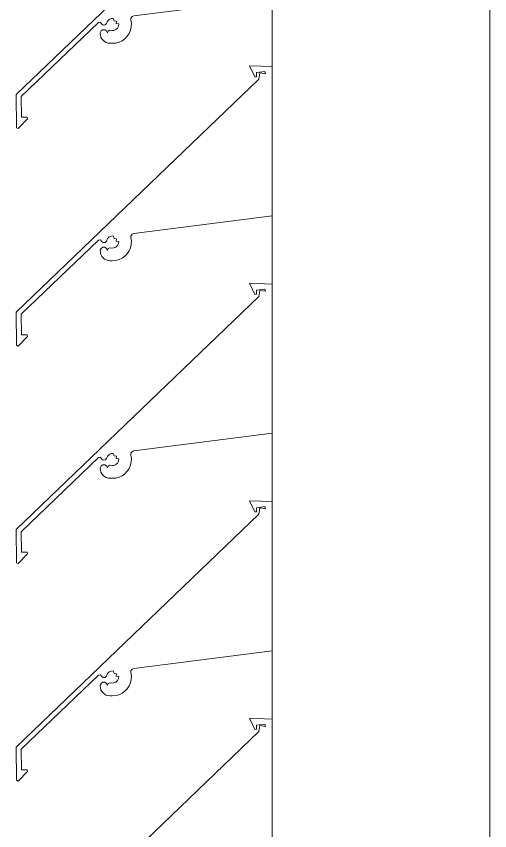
# Model space of a CAD drawing. Header units: millimetres. Extents: x -220592 to 404889, y -217665 to 38245.
# Drawn here: x 7597.922 to 7599.337, y -48115.458 to -48113.024 of the extents above; entities that cross this region are included whole.
import ezdxf

# ---------------------------------------------------------------- set-up
doc = ezdxf.new("R2010")
doc.units = ezdxf.units.MM
doc.linetypes.add('XKITLINE00', pattern=[0])
doc.layers.add('Part', color=7, linetype='Continuous', lineweight=0)

# ---------------------------------------------------------------- blocks, each defined once
blk = doc.blocks.new('*A13546')
at = {"layer": 'Part', "color": 7, "linetype": 'XKITLINE00', "lineweight": 0}
for p, q in [((-138.308652, 92.345149), (-138.308652, 100.525601)), ((-138.958652, 97.040731), (-138.958652, 97.245027)), ((-138.958652, 96.390731), (-138.958652, 96.595027)), ((-138.958652, 95.740731), (-138.958652, 95.945027)), ((-138.958652, 95.090731), (-138.958652, 95.295027))]:
    blk.add_line(p, q, dxfattribs=at)
blk = doc.blocks.new('*A13874')
at = {"layer": 'Part', "color": 7, "linetype": 'XKITLINE00', "lineweight": 0}
for p, q in [((-138.958462, 95.090723), (-139.026148, 95.093345)), ((-139.026148, 95.093345), (-139.010613, 95.059858)), ((-138.958455, 94.645053), (-138.958462, 95.090723)), ((-139.00549, 95.06027), (-139.005361, 95.072461)), ((-139.005361, 95.072461), (-138.980378, 95.075601)), ((-138.995358, 95.071932), (-138.998255, 95.053389)), ((-138.995358, 95.071932), (-138.978342, 95.069028)), ((-138.980378, 95.075601), (-138.978342, 95.069028)), ((-138.998255, 95.053389), (-139.723377, 94.357143)), ((-139.010613, 95.059858), (-139.00549, 95.06027)), ((-139.372461, 94.592023), (-138.958455, 94.645053)), ((-139.453971, 94.569153), (-139.450857, 94.576726)), ((-139.450857, 94.576726), (-139.44619, 94.581513)), ((-139.44619, 94.581513), (-139.440114, 94.584303)), ((-139.440114, 94.584303), (-139.433442, 94.584725)), ((-139.433442, 94.584725), (-139.43112, 94.577335)), ((-139.43112, 94.577335), (-139.423955, 94.576391)), ((-139.423955, 94.576391), (-139.425124, 94.569331)), ((-139.380912, 94.579759), (-139.380672, 94.585281)), ((-139.379426, 94.569625), (-139.380912, 94.579759)), ((-139.380672, 94.585281), (-139.377536, 94.589833)), ((-139.377536, 94.589833), (-139.372461, 94.592023)), ((-139.708341, 94.350776), (-139.477326, 94.572179)), ((-139.477326, 94.572179), (-139.472166, 94.573271)), ((-139.472166, 94.573271), (-139.468512, 94.568644)), ((-139.468512, 94.568644), (-139.464048, 94.56479)), ((-139.464048, 94.56479), (-139.458154, 94.564996)), ((-139.458154, 94.564996), (-139.453971, 94.569153)), ((-139.42079, 94.555867), (-139.425472, 94.551345)), ((-139.425124, 94.569331), (-139.417418, 94.568225)), ((-139.417988, 94.561741), (-139.42079, 94.555867)), ((-139.417418, 94.568225), (-139.417988, 94.561741)), ((-139.382024, 94.54939), (-139.379801, 94.559389)), ((-139.379801, 94.559389), (-139.379426, 94.569625)), ((-139.470019, 94.547361), (-139.472659, 94.541887)), ((-139.472659, 94.541887), (-139.472163, 94.534117)), ((-139.472163, 94.534117), (-139.470428, 94.528621)), ((-139.470428, 94.528621), (-139.467674, 94.523558)), ((-139.464875, 94.550598), (-139.470019, 94.547361)), ((-139.458797, 94.55061), (-139.464875, 94.550598)), ((-139.453641, 94.547392), (-139.458797, 94.55061)), ((-139.450699, 94.54192), (-139.453641, 94.547392)), ((-139.448669, 94.546901), (-139.450699, 94.54192)), ((-139.443858, 94.549308), (-139.448669, 94.546901)), ((-139.43794, 94.548403), (-139.443858, 94.549308)), ((-139.43144, 94.548747), (-139.43794, 94.548403)), ((-139.425472, 94.551345), (-139.43144, 94.548747)), ((-139.398758, 94.524023), (-139.391662, 94.53141)), ((-139.391662, 94.53141), (-139.386022, 94.53996)), ((-139.386022, 94.53996), (-139.382024, 94.54939)), ((-139.467674, 94.523558), (-139.464002, 94.519115)), ((-139.464002, 94.519115), (-139.459549, 94.515457)), ((-139.459549, 94.515457), (-139.454479, 94.512717)), ((-139.454479, 94.512717), (-139.448978, 94.510998)), ((-139.448978, 94.510998), (-139.44325, 94.510362)), ((-139.44325, 94.510362), (-139.436451, 94.510264)), ((-139.436451, 94.510264), (-139.426238, 94.511049)), ((-139.426238, 94.511049), (-139.416337, 94.513672)), ((-139.416337, 94.513672), (-139.407074, 94.518045)), ((-139.407074, 94.518045), (-139.398758, 94.524023)), ((-139.723377, 94.357143), (-139.722824, 94.257992)), ((-139.707999, 94.28943), (-139.708341, 94.350776)), ((-139.718143, 94.255523), (-139.689494, 94.284412)), ((-139.690579, 94.289333), (-139.707999, 94.28943)), ((-139.689494, 94.284412), (-139.690579, 94.289333)), ((-139.722824, 94.257992), (-139.718143, 94.255523))]:
    blk.add_line(p, q, dxfattribs=at)
blk = doc.blocks.new('*A13875')
at = {"layer": 'Part', "color": 7, "linetype": 'XKITLINE00', "lineweight": 0}
for p, q in [((-138.958462, 95.740723), (-139.026148, 95.743345)), ((-139.026148, 95.743345), (-139.010613, 95.709858)), ((-139.00549, 95.71027), (-139.005361, 95.722461)), ((-139.005361, 95.722461), (-138.980378, 95.725601)), ((-138.995358, 95.721932), (-138.998255, 95.703389)), ((-138.995358, 95.721932), (-138.978342, 95.719028)), ((-138.980378, 95.725601), (-138.978342, 95.719028)), ((-138.958455, 95.295053), (-138.958462, 95.740723)), ((-138.998255, 95.703389), (-139.723377, 95.007143)), ((-139.010613, 95.709858), (-139.00549, 95.71027)), ((-139.372461, 95.242023), (-138.958455, 95.295053)), ((-139.44619, 95.231513), (-139.440114, 95.234303)), ((-139.440114, 95.234303), (-139.433442, 95.234725)), ((-139.433442, 95.234725), (-139.43112, 95.227335)), ((-139.380912, 95.229759), (-139.380672, 95.235281)), ((-139.380672, 95.235281), (-139.377536, 95.239833)), ((-139.377536, 95.239833), (-139.372461, 95.242023)), ((-139.708341, 95.000776), (-139.477326, 95.222179)), ((-139.477326, 95.222179), (-139.472166, 95.223271)), ((-139.472166, 95.223271), (-139.468512, 95.218644)), ((-139.468512, 95.218644), (-139.464048, 95.21479)), ((-139.464048, 95.21479), (-139.458154, 95.214996)), ((-139.458154, 95.214996), (-139.453971, 95.219153)), ((-139.453971, 95.219153), (-139.450857, 95.226726)), ((-139.450857, 95.226726), (-139.44619, 95.231513)), ((-139.43112, 95.227335), (-139.423955, 95.226391)), ((-139.423955, 95.226391), (-139.425124, 95.219331)), ((-139.425124, 95.219331), (-139.417418, 95.218225)), ((-139.417988, 95.211741), (-139.42079, 95.205867)), ((-139.417418, 95.218225), (-139.417988, 95.211741)), ((-139.382024, 95.19939), (-139.379801, 95.209389)), ((-139.379426, 95.219625), (-139.380912, 95.229759)), ((-139.379801, 95.209389), (-139.379426, 95.219625)), ((-139.470019, 95.197361), (-139.472659, 95.191887)), ((-139.472659, 95.191887), (-139.472163, 95.184117)), ((-139.464875, 95.200598), (-139.470019, 95.197361)), ((-139.458797, 95.20061), (-139.464875, 95.200598)), ((-139.453641, 95.197392), (-139.458797, 95.20061)), ((-139.450699, 95.19192), (-139.453641, 95.197392)), ((-139.448669, 95.196901), (-139.450699, 95.19192)), ((-139.443858, 95.199308), (-139.448669, 95.196901)), ((-139.43794, 95.198403), (-139.443858, 95.199308)), ((-139.43144, 95.198747), (-139.43794, 95.198403)), ((-139.425472, 95.201345), (-139.43144, 95.198747)), ((-139.42079, 95.205867), (-139.425472, 95.201345)), ((-139.391662, 95.18141), (-139.386022, 95.18996)), ((-139.386022, 95.18996), (-139.382024, 95.19939)), ((-139.472163, 95.184117), (-139.470428, 95.178621)), ((-139.470428, 95.178621), (-139.467674, 95.173558)), ((-139.467674, 95.173558), (-139.464002, 95.169115)), ((-139.464002, 95.169115), (-139.459549, 95.165457)), ((-139.459549, 95.165457), (-139.454479, 95.162717)), ((-139.454479, 95.162717), (-139.448978, 95.160998)), ((-139.448978, 95.160998), (-139.44325, 95.160362)), ((-139.44325, 95.160362), (-139.436451, 95.160264)), ((-139.436451, 95.160264), (-139.426238, 95.161049)), ((-139.426238, 95.161049), (-139.416337, 95.163672)), ((-139.416337, 95.163672), (-139.407074, 95.168045)), ((-139.407074, 95.168045), (-139.398758, 95.174023)), ((-139.398758, 95.174023), (-139.391662, 95.18141)), ((-139.723377, 95.007143), (-139.722824, 94.907992)), ((-139.707999, 94.93943), (-139.708341, 95.000776)), ((-139.718143, 94.905523), (-139.689494, 94.934412)), ((-139.690579, 94.939333), (-139.707999, 94.93943)), ((-139.689494, 94.934412), (-139.690579, 94.939333)), ((-139.722824, 94.907992), (-139.718143, 94.905523))]:
    blk.add_line(p, q, dxfattribs=at)
blk = doc.blocks.new('*A13876')
at = {"layer": 'Part', "color": 7, "linetype": 'XKITLINE00', "lineweight": 0}
for p, q in [((-138.958462, 96.390723), (-139.026148, 96.393345)), ((-139.026148, 96.393345), (-139.010613, 96.359858)), ((-138.958455, 95.945053), (-138.958462, 96.390723)), ((-138.998255, 96.353389), (-139.723377, 95.657143)), ((-139.010613, 96.359858), (-139.00549, 96.36027)), ((-139.00549, 96.36027), (-139.005361, 96.372461)), ((-139.005361, 96.372461), (-138.980378, 96.375601)), ((-138.995358, 96.371932), (-138.998255, 96.353389)), ((-138.995358, 96.371932), (-138.978342, 96.369028)), ((-138.980378, 96.375601), (-138.978342, 96.369028)), ((-139.372461, 95.892023), (-138.958455, 95.945053)), ((-139.377536, 95.889833), (-139.372461, 95.892023)), ((-139.708341, 95.650776), (-139.477326, 95.872179)), ((-139.477326, 95.872179), (-139.472166, 95.873271)), ((-139.472166, 95.873271), (-139.468512, 95.868644)), ((-139.468512, 95.868644), (-139.464048, 95.86479)), ((-139.458154, 95.864996), (-139.453971, 95.869153)), ((-139.453971, 95.869153), (-139.450857, 95.876726)), ((-139.450857, 95.876726), (-139.44619, 95.881513)), ((-139.44619, 95.881513), (-139.440114, 95.884303)), ((-139.440114, 95.884303), (-139.433442, 95.884725)), ((-139.433442, 95.884725), (-139.43112, 95.877335)), ((-139.43112, 95.877335), (-139.423955, 95.876391)), ((-139.423955, 95.876391), (-139.425124, 95.869331)), ((-139.425124, 95.869331), (-139.417418, 95.868225)), ((-139.417418, 95.868225), (-139.417988, 95.861741)), ((-139.380912, 95.879759), (-139.380672, 95.885281)), ((-139.379426, 95.869625), (-139.380912, 95.879759)), ((-139.380672, 95.885281), (-139.377536, 95.889833)), ((-139.379801, 95.859389), (-139.379426, 95.869625)), ((-139.470019, 95.847361), (-139.472659, 95.841887)), ((-139.472659, 95.841887), (-139.472163, 95.834117)), ((-139.464875, 95.850598), (-139.470019, 95.847361)), ((-139.458797, 95.85061), (-139.464875, 95.850598)), ((-139.464048, 95.86479), (-139.458154, 95.864996)), ((-139.453641, 95.847392), (-139.458797, 95.85061)), ((-139.450699, 95.84192), (-139.453641, 95.847392)), ((-139.448669, 95.846901), (-139.450699, 95.84192)), ((-139.443858, 95.849308), (-139.448669, 95.846901)), ((-139.43794, 95.848403), (-139.443858, 95.849308)), ((-139.43144, 95.848747), (-139.43794, 95.848403)), ((-139.425472, 95.851345), (-139.43144, 95.848747)), ((-139.42079, 95.855867), (-139.425472, 95.851345)), ((-139.417988, 95.861741), (-139.42079, 95.855867)), ((-139.386022, 95.83996), (-139.382024, 95.84939)), ((-139.382024, 95.84939), (-139.379801, 95.859389)), ((-139.472163, 95.834117), (-139.470428, 95.828621)), ((-139.470428, 95.828621), (-139.467674, 95.823558)), ((-139.467674, 95.823558), (-139.464002, 95.819115)), ((-139.464002, 95.819115), (-139.459549, 95.815457)), ((-139.416337, 95.813672), (-139.407074, 95.818045)), ((-139.407074, 95.818045), (-139.398758, 95.824023)), ((-139.398758, 95.824023), (-139.391662, 95.83141)), ((-139.391662, 95.83141), (-139.386022, 95.83996)), ((-139.459549, 95.815457), (-139.454479, 95.812717)), ((-139.454479, 95.812717), (-139.448978, 95.810998)), ((-139.448978, 95.810998), (-139.44325, 95.810362)), ((-139.44325, 95.810362), (-139.436451, 95.810264)), ((-139.436451, 95.810264), (-139.426238, 95.811049)), ((-139.426238, 95.811049), (-139.416337, 95.813672)), ((-139.723377, 95.657143), (-139.722824, 95.557992)), ((-139.707999, 95.58943), (-139.708341, 95.650776)), ((-139.718143, 95.555523), (-139.689494, 95.584412)), ((-139.690579, 95.589333), (-139.707999, 95.58943)), ((-139.689494, 95.584412), (-139.690579, 95.589333)), ((-139.722824, 95.557992), (-139.718143, 95.555523))]:
    blk.add_line(p, q, dxfattribs=at)
blk = doc.blocks.new('*A13877')
at = {"layer": 'Part', "color": 7, "linetype": 'XKITLINE00', "lineweight": 0}
for p, q in [((-138.958462, 97.040723), (-139.026148, 97.043345)), ((-139.026148, 97.043345), (-139.010613, 97.009858)), ((-138.958455, 96.595053), (-138.958462, 97.040723)), ((-139.010613, 97.009858), (-139.00549, 97.01027)), ((-139.00549, 97.01027), (-139.005361, 97.022461)), ((-139.005361, 97.022461), (-138.980378, 97.025601)), ((-138.995358, 97.021932), (-138.998255, 97.003389)), ((-138.995358, 97.021932), (-138.978342, 97.019028)), ((-138.980378, 97.025601), (-138.978342, 97.019028)), ((-138.998255, 97.003389), (-139.723377, 96.307143)), ((-139.372461, 96.542023), (-138.958455, 96.595053)), ((-139.477326, 96.522179), (-139.472166, 96.523271)), ((-139.472166, 96.523271), (-139.468512, 96.518644)), ((-139.453971, 96.519153), (-139.450857, 96.526726)), ((-139.450857, 96.526726), (-139.44619, 96.531513)), ((-139.44619, 96.531513), (-139.440114, 96.534303)), ((-139.440114, 96.534303), (-139.433442, 96.534725)), ((-139.433442, 96.534725), (-139.43112, 96.527335)), ((-139.43112, 96.527335), (-139.423955, 96.526391)), ((-139.423955, 96.526391), (-139.425124, 96.519331)), ((-139.380912, 96.529759), (-139.380672, 96.535281)), ((-139.379426, 96.519625), (-139.380912, 96.529759)), ((-139.380672, 96.535281), (-139.377536, 96.539833)), ((-139.377536, 96.539833), (-139.372461, 96.542023)), ((-139.708341, 96.300776), (-139.477326, 96.522179)), ((-139.464875, 96.500598), (-139.470019, 96.497361)), ((-139.468512, 96.518644), (-139.464048, 96.51479)), ((-139.458797, 96.50061), (-139.464875, 96.500598)), ((-139.464048, 96.51479), (-139.458154, 96.514996)), ((-139.453641, 96.497392), (-139.458797, 96.50061)), ((-139.458154, 96.514996), (-139.453971, 96.519153)), ((-139.443858, 96.499308), (-139.448669, 96.496901)), ((-139.43794, 96.498403), (-139.443858, 96.499308)), ((-139.43144, 96.498747), (-139.43794, 96.498403)), ((-139.425472, 96.501345), (-139.43144, 96.498747)), ((-139.42079, 96.505867), (-139.425472, 96.501345)), ((-139.425124, 96.519331), (-139.417418, 96.518225)), ((-139.417988, 96.511741), (-139.42079, 96.505867)), ((-139.417418, 96.518225), (-139.417988, 96.511741)), ((-139.386022, 96.48996), (-139.382024, 96.49939)), ((-139.382024, 96.49939), (-139.379801, 96.509389)), ((-139.379801, 96.509389), (-139.379426, 96.519625)), ((-139.470019, 96.497361), (-139.472659, 96.491887)), ((-139.472659, 96.491887), (-139.472163, 96.484117)), ((-139.472163, 96.484117), (-139.470428, 96.478621)), ((-139.470428, 96.478621), (-139.467674, 96.473558)), ((-139.450699, 96.49192), (-139.453641, 96.497392)), ((-139.448669, 96.496901), (-139.450699, 96.49192)), ((-139.398758, 96.474023), (-139.391662, 96.48141)), ((-139.391662, 96.48141), (-139.386022, 96.48996)), ((-139.467674, 96.473558), (-139.464002, 96.469115)), ((-139.464002, 96.469115), (-139.459549, 96.465457)), ((-139.459549, 96.465457), (-139.454479, 96.462717)), ((-139.454479, 96.462717), (-139.448978, 96.460998)), ((-139.448978, 96.460998), (-139.44325, 96.460362)), ((-139.44325, 96.460362), (-139.436451, 96.460264)), ((-139.436451, 96.460264), (-139.426238, 96.461049)), ((-139.426238, 96.461049), (-139.416337, 96.463672)), ((-139.416337, 96.463672), (-139.407074, 96.468045)), ((-139.407074, 96.468045), (-139.398758, 96.474023)), ((-139.723377, 96.307143), (-139.722824, 96.207992)), ((-139.707999, 96.23943), (-139.708341, 96.300776)), ((-139.718143, 96.205523), (-139.689494, 96.234412)), ((-139.690579, 96.239333), (-139.707999, 96.23943)), ((-139.689494, 96.234412), (-139.690579, 96.239333)), ((-139.722824, 96.207992), (-139.718143, 96.205523))]:
    blk.add_line(p, q, dxfattribs=at)
blk = doc.blocks.new('*A13878')
at = {"layer": 'Part', "color": 7, "linetype": 'XKITLINE00', "lineweight": 0}
for p, q in [((-138.958462, 97.690723), (-139.026148, 97.693345)), ((-139.026148, 97.693345), (-139.010613, 97.659858)), ((-139.00549, 97.66027), (-139.005361, 97.672461)), ((-139.005361, 97.672461), (-138.980378, 97.675601)), ((-138.995358, 97.671932), (-138.998255, 97.653389)), ((-138.995358, 97.671932), (-138.978342, 97.669028)), ((-138.980378, 97.675601), (-138.978342, 97.669028)), ((-138.958455, 97.245053), (-138.958462, 97.690723)), ((-138.998255, 97.653389), (-139.723377, 96.957143)), ((-139.010613, 97.659858), (-139.00549, 97.66027)), ((-139.372461, 97.192023), (-138.958455, 97.245053)), ((-139.450857, 97.176726), (-139.44619, 97.181513)), ((-139.44619, 97.181513), (-139.440114, 97.184303)), ((-139.440114, 97.184303), (-139.433442, 97.184725)), ((-139.433442, 97.184725), (-139.43112, 97.177335)), ((-139.380912, 97.179759), (-139.380672, 97.185281)), ((-139.380672, 97.185281), (-139.377536, 97.189833)), ((-139.377536, 97.189833), (-139.372461, 97.192023)), ((-139.708341, 96.950776), (-139.477326, 97.172179)), ((-139.477326, 97.172179), (-139.472166, 97.173271)), ((-139.472166, 97.173271), (-139.468512, 97.168644)), ((-139.468512, 97.168644), (-139.464048, 97.16479)), ((-139.464048, 97.16479), (-139.458154, 97.164996)), ((-139.458154, 97.164996), (-139.453971, 97.169153)), ((-139.453971, 97.169153), (-139.450857, 97.176726)), ((-139.43112, 97.177335), (-139.423955, 97.176391)), ((-139.42079, 97.155867), (-139.425472, 97.151345)), ((-139.423955, 97.176391), (-139.425124, 97.169331)), ((-139.425124, 97.169331), (-139.417418, 97.168225)), ((-139.417988, 97.161741), (-139.42079, 97.155867)), ((-139.417418, 97.168225), (-139.417988, 97.161741)), ((-139.382024, 97.14939), (-139.379801, 97.159389)), ((-139.379426, 97.169625), (-139.380912, 97.179759)), ((-139.379801, 97.159389), (-139.379426, 97.169625)), ((-139.470019, 97.147361), (-139.472659, 97.141887)), ((-139.472659, 97.141887), (-139.472163, 97.134117)), ((-139.472163, 97.134117), (-139.470428, 97.128621)), ((-139.464875, 97.150598), (-139.470019, 97.147361)), ((-139.458797, 97.15061), (-139.464875, 97.150598)), ((-139.453641, 97.147392), (-139.458797, 97.15061)), ((-139.450699, 97.14192), (-139.453641, 97.147392)), ((-139.448669, 97.146901), (-139.450699, 97.14192)), ((-139.443858, 97.149308), (-139.448669, 97.146901)), ((-139.43794, 97.148403), (-139.443858, 97.149308)), ((-139.43144, 97.148747), (-139.43794, 97.148403)), ((-139.425472, 97.151345), (-139.43144, 97.148747)), ((-139.391662, 97.13141), (-139.386022, 97.13996)), ((-139.386022, 97.13996), (-139.382024, 97.14939)), ((-139.470428, 97.128621), (-139.467674, 97.123558)), ((-139.467674, 97.123558), (-139.464002, 97.119115)), ((-139.464002, 97.119115), (-139.459549, 97.115457)), ((-139.459549, 97.115457), (-139.454479, 97.112717)), ((-139.454479, 97.112717), (-139.448978, 97.110998)), ((-139.448978, 97.110998), (-139.44325, 97.110362)), ((-139.44325, 97.110362), (-139.436451, 97.110264)), ((-139.436451, 97.110264), (-139.426238, 97.111049)), ((-139.426238, 97.111049), (-139.416337, 97.113672)), ((-139.416337, 97.113672), (-139.407074, 97.118045)), ((-139.407074, 97.118045), (-139.398758, 97.124023)), ((-139.398758, 97.124023), (-139.391662, 97.13141)), ((-139.723377, 96.957143), (-139.722824, 96.857992)), ((-139.707999, 96.88943), (-139.708341, 96.950776)), ((-139.690579, 96.889333), (-139.707999, 96.88943)), ((-139.689494, 96.884412), (-139.690579, 96.889333)), ((-139.718143, 96.855523), (-139.689494, 96.884412)), ((-139.722824, 96.857992), (-139.718143, 96.855523))]:
    blk.add_line(p, q, dxfattribs=at)

msp = doc.modelspace()

# ---------------------------------------------------------------- block references
at = {"color": 7, "lineweight": 0}
for name in ['*A13546', '*A13878', '*A13877', '*A13876', '*A13875', '*A13874']:
    msp.add_blockref(name, (7737.6457, -48210.2152), dxfattribs=at)

doc.saveas('drawing.dxf')
